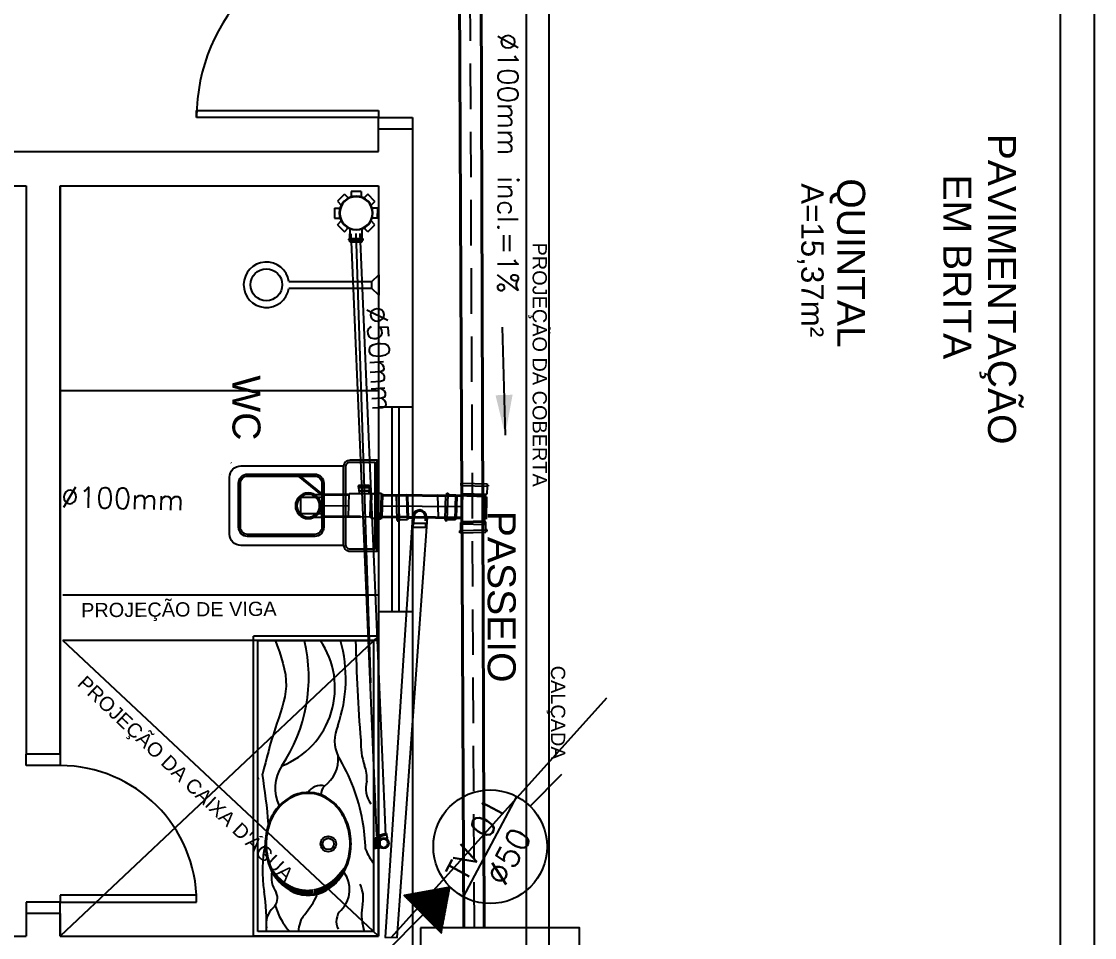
# Model space of a CAD drawing. Header units: millimetres. Extents: x 4595 to 4915, y 2085 to 2243.
# Drawn here: x 4729.803 to 4734.523, y 2172.461 to 2176.489 of the extents above; entities that cross this region are included whole.
import ezdxf
from ezdxf.enums import TextEntityAlignment as Align

# ---------------------------------------------------------------- set-up
doc = ezdxf.new("R2010")
doc.units = ezdxf.units.MM
doc.header["$LTSCALE"] = 0.8
doc.linetypes.add('HIDDEN', pattern=[0.375, 0.25, -0.125])
for name, color, linetype in [('02', 2, 'Continuous'), ('CONEXAO_ESGOTO', 7, 'Continuous'), ('DETALHE_CONEXAO_EG', 3, 'Continuous'), ('DIVERSOS', 4, 'Continuous'), ('HATCH', 8, 'Continuous'), ('parede', 2, 'Continuous'), ('PISO', 8, 'Continuous'), ('PORTAS', 3, 'Continuous'), ('SIMBOLOS_SANITÁRIO', 4, 'Continuous'), ('TUBULAÇÃO_ESGOTO', 6, 'Continuous'), ('TXT_0', 7, 'Continuous')]:
    doc.layers.add(name, color=color, linetype=linetype)
doc.styles.add('ADITIVOCAD', font='ROMANS.shx')
doc.styles.add('ROMANS', font='romans', dxfattribs={"height": 0.1})
doc.styles.add('SANSSERIF', font='sas_____.pfb', dxfattribs={"height": 1})
doc.styles.get("Standard").update_dxf_attribs({"font": 'txt.shx', "height": 0.12})

# ---------------------------------------------------------------- blocks, each defined once
blk = doc.blocks.new('B')
at = {"layer": 'SIMBOLOS_SANITÁRIO'}
for points in [[(1659.0596, 1303.2839), (1659.7596, 1303.2839), (1659.7596, 1303.9839), (1659.0596, 1303.9839)], [(1659.1596, 1303.3839), (1659.6596, 1303.3839), (1659.6596, 1303.8839), (1659.1596, 1303.8839)]]:
    blk.add_lwpolyline(points, close=True, dxfattribs=at)
at = {"layer": 'SIMBOLOS_SANITÁRIO', "style": 'ROMANS'}
blk.add_text('CI', height=0.135, dxfattribs=at).set_placement((1659.3018, 1303.5652))
blk = doc.blocks.new('Ads_egD_cxs150x150x50-p')
for p, q in [((-0.022, 0.0947), (-0.022, 0.0706)), ((-0.022, 0.0947), (0.022, 0.0947)), ((0.022, 0.0947), (0.022, 0.0706)), ((-0.0825, 0.0514), (-0.0514, 0.0825)), ((-0.0825, 0.0514), (-0.0655, 0.0343)), ((-0.0514, 0.0825), (-0.0343, 0.0655)), ((0.0514, 0.0825), (0.0343, 0.0655)), ((0.0514, 0.0825), (0.0825, 0.0514)), ((0.0825, 0.0514), (0.0655, 0.0343)), ((-0.0947, 0.022), (-0.0706, 0.022)), ((-0.0947, -0.022), (-0.0947, 0.022)), ((0.1124, 0.0268), (0.069, 0.0268)), ((0.1124, 0.0287), (0.1124, -0.0287)), ((0.1175, 0.0312), (0.1148, 0.0312)), ((0.12, 0.0287), (0.12, -0.0287)), ((0.1269, 0.0268), (0.12, 0.0268)), ((0.1269, 0.0268), (0.1269, -0.0268)), ((-0.0947, -0.022), (-0.0706, -0.022)), ((-0.0825, -0.0514), (-0.0655, -0.0343)), ((0.0825, -0.0514), (0.0655, -0.0343)), ((0.1124, -0.0268), (0.069, -0.0268)), ((0.1175, -0.0312), (0.1148, -0.0312)), ((0.1269, -0.0268), (0.12, -0.0268)), ((-0.0514, -0.0825), (-0.0825, -0.0514)), ((-0.0514, -0.0825), (-0.0343, -0.0655)), ((-0.022, -0.0947), (-0.022, -0.0706)), ((0.022, -0.0947), (0.022, -0.0706)), ((0.0514, -0.0825), (0.0343, -0.0655)), ((0.0825, -0.0514), (0.0514, -0.0825)), ((0.022, -0.0947), (-0.022, -0.0947))]:
    blk.add_line(p, q)
for radius in [0.074, 0.072]:
    blk.add_circle((0, 0), radius)
for centre, start, end in [((0.1148, 0.0287), 90, 180), ((0.1175, 0.0287), 360, 90), ((0.1148, -0.0287), 180, 270), ((0.1175, -0.0287), 270, 0)]:
    blk.add_arc(centre, 0.00245, start, end)
blk = doc.blocks.new('Ads_egD_90j100-s')
for p, q in [((0.0267, 0.0498), (0.0588, 0.0498)), ((0.0588, -0.0498), (0.0588, 0.0498)), ((0.0267, -0.0498), (0.0588, -0.0498))]:
    blk.add_line(p, q)
for radius in [0.0565, 0.05]:
    blk.add_circle((0, 0), radius)
blk = doc.blocks.new('Ads_egD_90j40-s')
for p, q in [((0.0096, 0.0202), (0.0174, 0.0202)), ((0.0191, 0.0214), (0.0174, 0.0202)), ((0.0174, 0.0202), (0.0174, 0.014)), ((0.0191, 0.0124), (0.0191, 0.0214)), ((0.0323, 0.0214), (0.0191, 0.0214)), ((0.0343, 0.0223), (0.0323, 0.0214)), ((0.0323, 0.0214), (0.0323, -0.0214)), ((0.0382, 0.0223), (0.0343, 0.0223)), ((0.0343, 0.0223), (0.0343, -0.0223)), ((0.0382, 0.0223), (0.0382, -0.0223)), ((0.0096, -0.0202), (0.0174, -0.0202)), ((0.0174, -0.0202), (0.0174, -0.014)), ((0.0191, -0.0214), (0.0174, -0.0202)), ((0.0191, -0.0124), (0.0191, -0.0214)), ((0.0323, -0.0214), (0.0191, -0.0214)), ((0.0343, -0.0223), (0.0323, -0.0214)), ((0.0382, -0.0223), (0.0343, -0.0223))]:
    blk.add_line(p, q)
for radius in [0.0223, 0.0184]:
    blk.add_circle((0, 0), radius)
blk = doc.blocks.new('Ads_egD_90j40-d')
for p, q in [((0, 0.0202), (0.0096, 0.0202)), ((0.0096, 0.0202), (0.0174, 0.0202)), ((0.0191, 0.0214), (0.0174, 0.0202)), ((0.0174, 0.0202), (0.0174, -0.0202)), ((0.0323, 0.0214), (0.0191, 0.0214)), ((0.0191, -0.0214), (0.0191, 0.0214)), ((0.0343, 0.0223), (0.0323, 0.0214)), ((0.0323, 0.0214), (0.0323, -0.0214)), ((0.0343, 0.0223), (0.0343, -0.0223)), ((0.0382, 0.0223), (0.0343, 0.0223)), ((0.0382, 0.0223), (0.0382, -0.0223)), ((0, -0.0202), (0.0096, -0.0202)), ((0.0096, -0.0202), (0.0174, -0.0202)), ((0.0191, -0.0214), (0.0174, -0.0202)), ((0.0323, -0.0214), (0.0191, -0.0214)), ((0.0343, -0.0223), (0.0323, -0.0214)), ((0.0382, -0.0223), (0.0343, -0.0223))]:
    blk.add_line(p, q)
for radius, start, end in [(0.0223, 64.6232, 295.3768), (0.0202, 90, 270)]:
    blk.add_arc((0, 0), radius, start, end)
blk = doc.blocks.new('Adh_Afn')
blk.add_line((-0.25, 0), (0.25, 0))
blk.add_circle((0, 0), 0.25)
at = {"flags": 8}
for tag, p in [('$AF', (0, 0.0703)), ('$DIAM', (0, -0.0909))]:
    blk.add_attdef(tag, text='', height=0.1, dxfattribs=at).set_placement(p, align=Align.MIDDLE)
blk = doc.blocks.new('Adh_BalaoAf')
for p, q in [((0, 0), (0.65, 0)), ((1.8, 0), (1.15, 0))]:
    blk.add_line(p, q)
blk.add_circle((0.9, 0), 0.25)

msp = doc.modelspace()

# ---------------------------------------------------------------- hatches: boundary and pattern name
at = {"layer": 'HATCH'}
h = msp.add_hatch(dxfattribs=at)
h.set_pattern_fill('LINE,_O', color=256, scale=0.001, angle=517.6441)
h.set_pattern_definition([(157.64405676, (6964.193556, 2323.4009242), (-0.001207640928, -0.002936363123), [])])
h.paths.add_polyline_path([(4731.4871, 2172.6459), (4731.6514, 2172.4808), (4731.6891, 2172.6826)])

# ---------------------------------------------------------------- linework, layer by layer
for p, q in [((4731.3443, 2175.3455), (4731.3743, 2175.3755)), ((4731.3743, 2175.3755), (4731.3743, 2175.2855)), ((4731.3443, 2175.3155), (4730.9791, 2175.3155)), ((4730.9794, 2175.3455), (4731.3443, 2175.3455)), ((4731.3443, 2175.3155), (4731.3443, 2175.3455)), ((4731.3743, 2175.2855), (4731.3443, 2175.3155))]:
    msp.add_line(p, q)
at = {"color": 3}
for p, q in [((4731.2418, 2174.3124), (4731.2446, 2174.4119)), ((4731.3526, 2174.4123), (4731.2446, 2174.4119)), ((4731.2843, 2174.444), (4731.2843, 2174.4412)), ((4731.2861, 2174.4459), (4731.3324, 2174.4464)), ((4731.2862, 2174.4497), (4731.3322, 2174.4502)), ((4731.2862, 2174.4497), (4731.2863, 2174.4459)), ((4731.2862, 2174.4394), (4731.3325, 2174.4399)), ((4731.2863, 2174.4394), (4731.2865, 2174.4259)), ((4731.3315, 2174.4263), (4731.2865, 2174.4259)), ((4731.2883, 2174.4236), (4731.2865, 2174.4259)), ((4731.3304, 2174.424), (4731.2883, 2174.4236)), ((4731.2883, 2174.4236), (4731.2884, 2174.4121)), ((4731.3322, 2174.4502), (4731.3322, 2174.4464)), ((4731.3323, 2174.4399), (4731.3324, 2174.4317)), ((4731.3343, 2174.4446), (4731.3343, 2174.4418)), ((4731.3365, 2174.3097), (4731.3393, 2174.4095)), ((4731.3412, 2174.3059), (4731.3441, 2174.4111)), ((4731.3521, 2174.4126), (4731.3745, 2174.412)), ((4731.3715, 2174.3053), (4731.3745, 2174.4117)), ((4731.3778, 2174.4149), (4731.3837, 2174.4147)), ((4731.3839, 2174.305), (4731.3869, 2174.4114)), ((4731.3869, 2174.4116), (4731.3932, 2174.4114)), ((4731.3902, 2174.3046), (4731.3932, 2174.4114)), ((4731.3365, 2174.3097), (4731.2418, 2174.3124)), ((4731.3412, 2174.3059), (4731.3365, 2174.3097)), ((4731.3412, 2174.3059), (4731.3715, 2174.3051)), ((4731.3747, 2174.3019), (4731.3806, 2174.3018)), ((4731.3839, 2174.3047), (4731.3902, 2174.3046))]:
    msp.add_line(p, q, dxfattribs=at)
at = {"linetype": 'Continuous'}
for p, q in [((4731.6694, 2174.4097), (4731.6744, 2174.4096)), ((4731.8512, 2174.4557), (4731.8511, 2174.4507)), ((4731.8463, 2174.2434), (4731.8461, 2174.2484))]:
    msp.add_line(p, q, dxfattribs=at)
at = {"color": 253}
for points in [[(4731.2183, 2174.19, 0.414214), (4731.2483, 2174.16), (4731.3683, 2174.16), (4731.3683, 2174.56), (4731.2483, 2174.56, 0.414214), (4731.2183, 2174.53)], [(4731.2283, 2174.19, 0.414214), (4731.2483, 2174.17), (4731.3583, 2174.17), (4731.3583, 2174.55), (4731.2483, 2174.55, 0.414214), (4731.2283, 2174.53)], [(4731.093, 2174.4988, -0.414214), (4731.133, 2174.4588), (4731.133, 2174.2651, -0.414214), (4731.093, 2174.2251), (4730.798, 2174.2251, -0.414214), (4730.758, 2174.2651), (4730.758, 2174.4588, -0.414214), (4730.798, 2174.4988)], [(4731.093, 2174.4902, -0.414214), (4731.1244, 2174.4588), (4731.1244, 2174.2651, -0.414214), (4731.093, 2174.2337), (4730.798, 2174.2337, -0.414214), (4730.7665, 2174.2651), (4730.7665, 2174.4588, -0.414214), (4730.798, 2174.4902)]]:
    msp.add_lwpolyline(points, format="xyb", close=True, dxfattribs=at)
msp.add_lwpolyline([(4731.2183, 2174.185), (4730.7683, 2174.185, -0.414214), (4730.7183, 2174.235), (4730.7183, 2174.485, -0.414214), (4730.7683, 2174.535), (4731.2188, 2174.535)], format="xyb", dxfattribs=at)
msp.add_lwpolyline([(4731.1244, 2174.3962), (4731.0309, 2174.3962), (4731.0309, 2174.3256), (4731.1244, 2174.3256)], dxfattribs=at)
msp.add_circle((4730.8804, 2175.3314), 0.07)
msp.add_arc((4730.8804, 2175.3314), 0.1, 8.109, 350.8544)
at = {"color": 3}
for centre, radius, start, end in [((4731.2862, 2174.4441), 0.00187, 90.592, 180.592), ((4731.2862, 2174.4413), 0.00187, 180.592, 270.592), ((4731.3324, 2174.4445), 0.00187, 0.592, 90.592), ((4731.3324, 2174.4417), 0.00187, 270.592, 0.592), ((4731.3778, 2174.4116), 0.00327, 88.3994, 178.3994), ((4731.3836, 2174.4115), 0.00327, 358.3994, 88.3994), ((4731.3748, 2174.3052), 0.00327, 178.3994, 268.3994), ((4731.3807, 2174.305), 0.00327, 268.3994, 358.3994)]:
    msp.add_arc(centre, radius, start, end, dxfattribs=at)
at = {"color": 253}
msp.add_arc((4731.0469, 2174.3609), 0.0388, 114.3951, 245.6049, dxfattribs=at)
at = {"layer": '02', "color": 6, "lineweight": 40}
for p, q in [((4731.7491, 2172.5043), (4731.7253, 2177.7834)), ((4731.8382, 2172.5043), (4731.8215, 2177.7834)), ((4731.1236, 2174.4091), (4731.023, 2174.4914)), ((4731.2445, 2174.4082), (4731.1247, 2174.4093)), ((4731.7405, 2174.4036), (4731.3931, 2174.4068)), ((4731.2943, 2174.3113), (4731.122, 2174.313)), ((4731.741, 2174.3069), (4731.3904, 2174.3104))]:
    msp.add_line(p, q, dxfattribs=at)
at = {"layer": '02', "color": 3, "lineweight": 40}
for p, q in [((4731.7413, 2174.4588), (4731.7413, 2174.4588)), ((4731.4554, 2174.298), (4731.4554, 2174.298)), ((4731.6664, 2174.2998), (4731.6664, 2174.2998)), ((4731.7363, 2174.2404), (4731.7363, 2174.2404))]:
    msp.add_line(p, q, dxfattribs=at)
at = {"layer": 'CONEXAO_ESGOTO'}
msp.add_line((4731.9176, 2175.1452), (4731.9308, 2174.6708), dxfattribs=at)
msp.add_solid([(4731.9308, 2174.6708), (4731.9634, 2174.8478), (4731.8884, 2174.8457)], dxfattribs=at)
at = {"layer": 'DETALHE_CONEXAO_EG'}
for p, q in [((4730.6827, 2174.497), (4730.6827, 2174.497)), ((4731.7413, 2174.4588), (4731.7363, 2174.4589)), ((4731.7413, 2174.4588), (4731.8512, 2174.4557)), ((4731.4629, 2174.4082), (4731.4979, 2174.409)), ((4731.5004, 2174.299), (4731.4979, 2174.409)), ((4731.6664, 2174.2998), (4731.6694, 2174.4097)), ((4731.6694, 2174.4097), (4731.6744, 2174.4096)), ((4731.6744, 2174.4096), (4731.6745, 2174.4146)), ((4731.6745, 2174.4146), (4731.6795, 2174.4145)), ((4731.6763, 2174.2995), (4731.6794, 2174.4095)), ((4731.6795, 2174.4145), (4731.6794, 2174.4095)), ((4731.6794, 2174.4095), (4731.7144, 2174.4085)), ((4731.7362, 2174.4539), (4731.736, 2174.4489)), ((4731.736, 2174.4489), (4731.741, 2174.4488)), ((4731.741, 2174.4488), (4731.74, 2174.4138)), ((4731.7449, 2174.4087), (4731.74, 2174.4138)), ((4731.74, 2174.4138), (4731.85, 2174.4107)), ((4731.741, 2174.4488), (4731.851, 2174.4457)), ((4731.851, 2174.4457), (4731.85, 2174.4107)), ((4731.856, 2174.4456), (4731.851, 2174.4457)), ((4731.8512, 2174.4557), (4731.8511, 2174.4507)), ((4731.8511, 2174.4507), (4731.8561, 2174.4506)), ((4731.8561, 2174.4506), (4731.856, 2174.4456)), ((4731.4554, 2174.298), (4731.4529, 2174.4079)), ((4731.4654, 2174.2982), (4731.4629, 2174.4082)), ((4731.6331, 2174.407), (4731.503, 2174.4041)), ((4731.5053, 2174.3041), (4731.503, 2174.4041)), ((4731.6331, 2174.407), (4731.6354, 2174.3074)), ((4731.7113, 2174.2985), (4731.7144, 2174.4085)), ((4731.7165, 2174.3034), (4731.7192, 2174.4034)), ((4731.8493, 2174.3996), (4731.7192, 2174.4034)), ((4731.7444, 2174.3873), (4731.7449, 2174.4087)), ((4731.7449, 2174.4087), (4731.8449, 2174.4059)), ((4731.8369, 2174.4), (4731.8399, 2174.2933)), ((4731.8412, 2174.2758), (4731.8449, 2174.4059)), ((4731.8493, 2174.3996), (4731.8466, 2174.3001)), ((4731.4554, 2174.298), (4731.4556, 2174.293)), ((4731.4606, 2174.2931), (4731.4656, 2174.2932)), ((4731.4654, 2174.2982), (4731.5004, 2174.299)), ((4731.4656, 2174.2932), (4731.4654, 2174.2982)), ((4731.5053, 2174.3041), (4731.5004, 2174.299)), ((4731.5267, 2174.3047), (4731.5053, 2174.3041)), ((4731.5265, 2174.2645), (4731.5268, 2174.282)), ((4731.5818, 2174.2811), (4731.5268, 2174.282)), ((4731.5294, 2174.2845), (4731.5794, 2174.2836)), ((4731.5815, 2174.2636), (4731.5818, 2174.2811)), ((4731.5848, 2174.3098), (4731.6354, 2174.3074)), ((4731.5887, 2174.3084), (4731.591, 2174.3076)), ((4731.6664, 2174.2998), (4731.6662, 2174.2948)), ((4731.6712, 2174.2946), (4731.6762, 2174.2945)), ((4731.6762, 2174.2945), (4731.6763, 2174.2995)), ((4731.6763, 2174.2995), (4731.7113, 2174.2985)), ((4731.7165, 2174.3034), (4731.7113, 2174.2985)), ((4731.7378, 2174.3028), (4731.7165, 2174.3034)), ((4731.7399, 2174.2905), (4731.7351, 2174.2854)), ((4731.7351, 2174.2854), (4731.845, 2174.2884)), ((4731.736, 2174.2504), (4731.7351, 2174.2854)), ((4731.7394, 2174.3118), (4731.7399, 2174.2905)), ((4731.7399, 2174.2905), (4731.8399, 2174.2933)), ((4731.8412, 2174.2758), (4731.7416, 2174.2786)), ((4731.846, 2174.2534), (4731.845, 2174.2884)), ((4731.5815, 2174.2636), (4731.5265, 2174.2645)), ((4731.584, 2174.2635), (4731.5815, 2174.2636)), ((4731.5815, 2174.2611), (4731.584, 2174.261)), ((4731.584, 2174.261), (4731.584, 2174.2635)), ((4731.731, 2174.2502), (4731.736, 2174.2504)), ((4731.7312, 2174.2452), (4731.731, 2174.2502)), ((4731.7363, 2174.2404), (4731.7313, 2174.2402)), ((4731.736, 2174.2504), (4731.846, 2174.2534)), ((4731.7363, 2174.2404), (4731.8463, 2174.2434)), ((4731.851, 2174.2536), (4731.846, 2174.2534)), ((4731.8461, 2174.2484), (4731.8511, 2174.2486)), ((4731.8463, 2174.2434), (4731.8461, 2174.2484)), ((4731.8511, 2174.2486), (4731.851, 2174.2536)), ((4731.401, 2172.4621), (4731.456, 2172.4612))]:
    msp.add_line(p, q, dxfattribs=at)
at = {"layer": 'DETALHE_CONEXAO_EG', "color": 3}
for p, q in [((4731.7413, 2174.4588), (4731.8512, 2174.4557)), ((4731.6664, 2174.2998), (4731.6694, 2174.4097)), ((4731.4554, 2174.298), (4731.4529, 2174.4079)), ((4731.7363, 2174.2404), (4731.8463, 2174.2434))]:
    msp.add_line(p, q, dxfattribs=at)
at = {"layer": 'DETALHE_CONEXAO_EG'}
for radius, start, end in [(0.03, 325.4291, 212.5437), (0.0275, 334.3664, 203.6064), (0.025, 358.9864, 178.9864)]:
    msp.add_arc((4731.5548, 2174.3112), radius, start, end, dxfattribs=at)
at = {"layer": 'DIVERSOS'}
for p, q in [((4732.1779, 2173.1775), (4732.0405, 2173.0384)), ((4731.4209, 2172.411), (4731.6891, 2172.6826))]:
    msp.add_line(p, q, dxfattribs=at)
msp.add_lwpolyline([(4731.6891, 2172.6826), (4731.4871, 2172.6459), (4731.6514, 2172.4808)], dxfattribs=at)
msp.add_circle((4731.8648, 2172.8605), 0.25, dxfattribs=at)
at = {"layer": 'parede', "color": 253}
for p, q in [((4734.5234, 2170.6671), (4734.5234, 2178.6671)), ((4732.0234, 2178.5171), (4732.0234, 2171.8171)), ((4734.3734, 2170.8171), (4734.3734, 2178.5171)), ((4732.1234, 2177.6271), (4732.1234, 2171.7171)), ((4730.5734, 2176.0671), (4730.5734, 2176.0971)), ((4730.5734, 2176.0971), (4731.3734, 2176.0971)), ((4731.3734, 2176.0671), (4730.5734, 2176.0671)), ((4731.3734, 2176.0971), (4731.3734, 2176.0671)), ((4731.3734, 2175.9171), (4731.3734, 2176.0671)), ((4731.3734, 2176.0171), (4731.3734, 2176.0671)), ((4731.3734, 2176.0671), (4731.5234, 2176.0671)), ((4731.5234, 2176.0671), (4731.5234, 2172.3171)), ((4731.5234, 2176.0671), (4731.5234, 2176.0171)), ((4731.3734, 2176.0171), (4731.5234, 2176.0171)), ((4726.3734, 2175.9171), (4731.3734, 2175.9171)), ((4726.5234, 2175.7671), (4729.8234, 2175.7671)), ((4729.8234, 2175.7671), (4729.8234, 2173.2671)), ((4729.9734, 2175.7671), (4731.3734, 2175.7671)), ((4729.9734, 2175.7671), (4729.9734, 2173.2671)), ((4729.9734, 2173.2671), (4729.9734, 2175.7671)), ((4731.3734, 2175.7671), (4731.3734, 2172.4671)), ((4731.3734, 2175.7671), (4731.3734, 2174.8671)), ((4731.3734, 2175.7671), (4731.3734, 2174.8671)), ((4731.3734, 2174.9671), (4731.3734, 2172.4671)), ((4729.9734, 2174.8671), (4731.3734, 2174.8671)), ((4731.3734, 2174.8671), (4731.3734, 2174.8404)), ((4731.5234, 2174.7939), (4731.3734, 2174.7939)), ((4731.434, 2173.8939), (4731.434, 2174.7939)), ((4731.464, 2173.8939), (4731.464, 2174.7939)), ((4731.3734, 2173.9671), (4729.9844, 2173.9671)), ((4731.5229, 2173.8939), (4731.3734, 2173.8939)), ((4731.3734, 2173.7862), (4729.9734, 2172.4671)), ((4731.3734, 2173.7671), (4729.9844, 2173.7671)), ((4731.3734, 2172.4671), (4729.9844, 2173.7671)), ((4730.8234, 2172.4671), (4730.8234, 2173.7862)), ((4731.3734, 2173.7862), (4730.8234, 2173.7862)), ((4730.8434, 2172.4871), (4730.8434, 2173.7662)), ((4731.3534, 2173.7662), (4730.8434, 2173.7662)), ((4731.3534, 2172.4871), (4731.3534, 2173.7662)), ((4731.3734, 2172.4671), (4731.3734, 2173.7862)), ((4731.3734, 2172.4671), (4731.3734, 2173.7862)), ((4731.3734, 2172.4671), (4731.3734, 2173.7671)), ((4731.3734, 2172.4671), (4731.3734, 2173.3671)), ((4729.9734, 2173.2671), (4729.8234, 2173.2671)), ((4729.8234, 2173.2171), (4729.8234, 2173.2671)), ((4729.9734, 2173.2671), (4729.9734, 2173.2171)), ((4729.9734, 2173.2171), (4729.8234, 2173.2171)), ((4729.9734, 2172.6171), (4729.8234, 2172.6171)), ((4729.8234, 2172.6171), (4729.8234, 2172.5671)), ((4730.5734, 2172.6471), (4729.9734, 2172.6471)), ((4729.9734, 2172.6471), (4729.9734, 2172.6171)), ((4729.9734, 2172.6171), (4730.5734, 2172.6171)), ((4729.9734, 2172.5671), (4729.9734, 2172.6171)), ((4730.5734, 2172.6171), (4730.5734, 2172.6471)), ((4729.8234, 2172.5671), (4729.8234, 2172.4671)), ((4729.9734, 2172.5671), (4729.8234, 2172.5671)), ((4729.9734, 2172.5671), (4729.9734, 2172.4671)), ((4729.9734, 2172.4671), (4729.9734, 2172.5671)), ((4731.3534, 2172.4871), (4730.8434, 2172.4871)), ((4728.3234, 2172.4671), (4729.8234, 2172.4671)), ((4729.9734, 2172.4671), (4731.3734, 2172.4671)), ((4731.3734, 2172.4671), (4730.8234, 2172.4671))]:
    msp.add_line(p, q, dxfattribs=at)
for radius in [0.0339, 0.025]:
    msp.add_circle((4731.1528, 2172.8726), radius, dxfattribs=at)
for centre, radius, start, end in [((4731.3734, 2176.0671), 0.8, 90, 180), ((4730.8133, 2173.5588), 0.3688, 291.4609, 34.4684), ((4730.3665, 2173.6052), 0.7001, 326.1908, 13.2981), ((4730.6091, 2173.5989), 0.6206, 340.5771, 15.7662), ((4739.067, 2173.9443), 7.796, 181.29964, 184.52445), ((4731.3415, 2173.3274), 0.1609, 156.126, 205.6626), ((4731.5993, 2173.3181), 0.3042, 177.8834, 199.2677), ((4731.0493, 2173.247), 0.1475, 305.7175, 4.1895), ((4730.4961, 2172.8301), 0.8206, 10.1922, 31.4107), ((4729.9734, 2172.6171), 0.6, 0, 90), ((4731.0941, 2173.1179), 0.1756, 146.1908, 206.2902), ((4731.1328, 2173.1551), 0.19, 357.9474, 19.2677), ((4730.9925, 2173.2271), 0.1624, 203.3641, 205.8903), ((4727.5442, 2172.6623), 3.3591, 5.1095, 8.8485), ((4731.4356, 2173.1165), 0.1173, 164.3079, 214.9939), ((4731.064, 2172.9405), 0.1587, 90, 116.3712), ((4731.064, 2172.9405), 0.1545, 90, 116.3712), ((4731.1184, 2173.0654), 0.0641, 74.5869, 148.1135), ((4731.064, 2172.9405), 0.1587, 63.6288, 90), ((4731.064, 2172.9405), 0.1545, 63.6288, 90), ((4731.1838, 2173.0855), 0.0639, 139.2661, 176.8336), ((4731.0801, 2172.908), 0.195, 116.3712, 140.1219), ((4731.0801, 2172.908), 0.1908, 116.3712, 140.1219), ((4731.0479, 2172.908), 0.1908, 39.8781, 63.6288), ((4731.0479, 2172.908), 0.195, 39.8781, 63.6288), ((4731.1053, 2172.8869), 0.2279, 140.1219, 160.9109), ((4731.1053, 2172.8869), 0.2237, 140.1219, 160.9109), ((4731.0226, 2172.8869), 0.2237, 19.0891, 39.8781), ((4731.0226, 2172.8869), 0.2279, 19.0891, 39.8781), ((4731.145, 2172.8732), 0.2698, 160.9109, 180), ((4731.145, 2172.8732), 0.2656, 160.9109, 180), ((4730.983, 2172.8732), 0.2656, 360, 19.0891), ((4730.983, 2172.8732), 0.2698, 0, 19.0891), ((4730.4869, 2172.8284), 0.83, 1.4321, 10.1922), ((4731.4452, 2172.7545), 0.5823, 168.2401, 188.9638), ((4731.145, 2172.8732), 0.2698, 180, 199.0891), ((4731.145, 2172.8732), 0.2656, 180, 199.0891), ((4730.983, 2172.8732), 0.2656, 340.9109, 0), ((4730.983, 2172.8732), 0.2698, 340.9109, 360), ((4731.5156, 2172.9255), 0.2131, 201.0015, 220.4729), ((4731.1053, 2172.8595), 0.2279, 199.0891, 219.8781), ((4731.1053, 2172.8595), 0.2237, 199.0891, 219.8781), ((4731.0226, 2172.8595), 0.2237, 320.1219, 340.9109), ((4731.0226, 2172.8595), 0.2279, 320.1219, 340.9109), ((4731.027, 2172.7276), 0.1245, 168.9955, 213.3333), ((4731.0801, 2172.8384), 0.195, 219.8781, 243.6288), ((4731.0801, 2172.8384), 0.1908, 219.8781, 243.6288), ((4731.0479, 2172.8384), 0.1908, 296.3712, 320.1219), ((4731.0479, 2172.8384), 0.195, 296.3712, 320.1219), ((4731.1186, 2172.6727), 0.1281, 314.7702, 36.3582), ((4729.9772, 2172.523), 0.9039, 357.7229, 8.9638), ((4731.064, 2172.8059), 0.1587, 243.6288, 270), ((4731.064, 2172.8059), 0.1545, 243.6288, 270), ((4731.064, 2172.8059), 0.1545, 270, 296.3712), ((4731.064, 2172.8059), 0.1587, 270, 296.3712), ((4731.172, 2172.6359), 0.1346, 348.1029, 26.1994), ((4730.8736, 2172.6335), 0.0556, 311.3487, 27.4318), ((4730.7366, 2172.8257), 0.4085, 319.9343, 334.0853), ((4730.9715, 2172.5223), 0.0926, 131.3487, 191.8141), ((4731.2099, 2172.6871), 0.3026, 196.3243, 221.3792), ((4731.259, 2172.5312), 0.0713, 134.7702, 208.1843), ((4731.519, 2172.5628), 0.22, 168.1029, 196.3843), ((4731.1385, 2172.4876), 0.1168, 139.9343, 180.2724), ((4731.1407, 2172.4516), 0.1744, 11.75, 16.3843)]:
    msp.add_arc(centre, radius, start, end, dxfattribs=at)
msp.add_spline([(4730.9191, 2173.7686), (4730.9668, 2173.5667), (4730.9191, 2173.3809), (4730.8633, 2173.179)], degree=3, dxfattribs=at)
for points in [[(4730.8955, 2172.7705), (4730.907, 2172.7635), (4730.8901, 2172.7848), (4730.9003, 2172.772)], [(4730.9025, 2172.7557), (4730.9123, 2172.7569), (4730.8955, 2172.7705), (4730.907, 2172.7635)], [(4730.9084, 2172.7448), (4730.9204, 2172.7468), (4730.9025, 2172.7557), (4730.9123, 2172.7569)], [(4731.2289, 2172.7626), (4731.2048, 2172.7509), (4731.2237, 2172.7522), (4731.1956, 2172.74)], [(4731.2395, 2172.7927), (4731.2122, 2172.7598), (4731.2289, 2172.7626), (4731.2048, 2172.7509)], [(4731.2293, 2172.7635), (4731.2405, 2172.7924), (4731.2396, 2172.7927), (4731.2412, 2172.795)], [(4731.2294, 2172.7637), (4731.2395, 2172.7927), (4731.2293, 2172.7635), (4731.2405, 2172.7924)], [(4730.921, 2172.7255), (4730.9328, 2172.7318), (4730.9084, 2172.7448), (4730.9204, 2172.7468)], [(4730.9331, 2172.7103), (4730.9463, 2172.7184), (4730.921, 2172.7255), (4730.9328, 2172.7318)], [(4730.9448, 2172.698), (4730.9598, 2172.7074), (4730.9331, 2172.7103), (4730.9463, 2172.7184)], [(4731.195, 2172.7104), (4731.1616, 2172.7073), (4731.1826, 2172.6974), (4731.1487, 2172.6984)], [(4731.206, 2172.7242), (4731.1715, 2172.7153), (4731.195, 2172.7104), (4731.1616, 2172.7073)], [(4731.2103, 2172.7303), (4731.1808, 2172.7238), (4731.206, 2172.7242), (4731.1715, 2172.7153)], [(4731.2175, 2172.7413), (4731.1866, 2172.7298), (4731.2103, 2172.7303), (4731.1808, 2172.7238)], [(4731.2237, 2172.7522), (4731.1956, 2172.74), (4731.2175, 2172.7413), (4731.1866, 2172.7298)], [(4730.9601, 2172.6847), (4730.9693, 2172.7006), (4730.9448, 2172.698), (4730.9598, 2172.7074)], [(4730.9785, 2172.672), (4730.9907, 2172.6884), (4730.9601, 2172.6847), (4730.9693, 2172.7006)], [(4730.9935, 2172.6637), (4731.0047, 2172.6823), (4730.9785, 2172.672), (4730.9907, 2172.6884)], [(4731.0089, 2172.6571), (4731.0183, 2172.6779), (4730.9935, 2172.6637), (4731.0047, 2172.6823)], [(4731.0214, 2172.653), (4731.0329, 2172.6746), (4731.0089, 2172.6571), (4731.0183, 2172.6779)], [(4731.0389, 2172.6492), (4731.0499, 2172.6725), (4731.0214, 2172.653), (4731.0329, 2172.6746)], [(4731.0494, 2172.6479), (4731.0591, 2172.6721), (4731.0389, 2172.6492), (4731.0499, 2172.6725)], [(4731.0624, 2172.6472), (4731.0676, 2172.6722), (4731.0494, 2172.6479), (4731.0591, 2172.6721)], [(4731.076, 2172.6476), (4731.0758, 2172.6728), (4731.0624, 2172.6472), (4731.0676, 2172.6722)], [(4731.0836, 2172.6484), (4731.0868, 2172.6743), (4731.076, 2172.6476), (4731.0758, 2172.6728)], [(4731.1018, 2172.6518), (4731.1037, 2172.678), (4731.0853, 2172.6486), (4731.0891, 2172.6747)], [(4731.1173, 2172.6564), (4731.1113, 2172.6804), (4731.1018, 2172.6518), (4731.1037, 2172.678)], [(4731.1371, 2172.665), (4731.1188, 2172.6831), (4731.1173, 2172.6564), (4731.1113, 2172.6804)], [(4731.1519, 2172.6735), (4731.1298, 2172.6879), (4731.1371, 2172.665), (4731.1188, 2172.6831)], [(4731.1678, 2172.6847), (4731.1322, 2172.6891), (4731.1519, 2172.6735), (4731.1298, 2172.6879)], [(4731.1826, 2172.6974), (4731.1487, 2172.6984), (4731.1678, 2172.6847), (4731.1322, 2172.6891)]]:
    msp.add_solid(points, dxfattribs=at)
at = {"layer": 'PISO'}
msp.add_line((4731.2733, 2175.5565), (4731.3387, 2173.5806), dxfattribs=at)
at = {"layer": 'PORTAS', "color": 3}
for p, q in [((4730.7274, 2174.5468), (4730.726, 2174.5489)), ((4731.3315, 2174.4263), (4731.3304, 2174.424)), ((4731.3304, 2174.424), (4731.331, 2174.4122)), ((4731.3324, 2174.4317), (4731.3315, 2174.4263)), ((4731.5293, 2174.282), (4731.5298, 2174.3116))]:
    msp.add_line(p, q, dxfattribs=at)
at = {"layer": 'PORTAS', "color": 6}
for p, q in [((4731.7363, 2174.4589), (4731.7362, 2174.4539)), ((4731.4556, 2174.293), (4731.4606, 2174.2931)), ((4731.6662, 2174.2948), (4731.6712, 2174.2946)), ((4731.7313, 2174.2402), (4731.7312, 2174.2452))]:
    msp.add_line(p, q, dxfattribs=at)
at = {"layer": 'TUBULAÇÃO_ESGOTO', "linetype": 'HIDDEN'}
msp.add_line((4731.7954, 2172.5043), (4731.7717, 2177.7834), dxfattribs=at)
at = {"layer": 'TUBULAÇÃO_ESGOTO'}
for p, q in [((4731.8382, 2172.5043), (4731.8215, 2177.7834)), ((4731.3661, 2172.9088), (4731.2533, 2175.5557)), ((4731.4061, 2172.9105), (4731.2933, 2175.5574)), ((4731.2431, 2174.3585), (4731.1233, 2174.3593)), ((4731.7408, 2174.3551), (4731.3917, 2174.3575)), ((4732.3771, 2173.5142), (4731.4295, 2172.4616))]:
    msp.add_line(p, q, dxfattribs=at)
msp.add_lwpolyline([(4731.5234, 2174.3091), (4731.4029, 2172.4621), (4731.456, 2172.4612), (4731.5887, 2174.3084), (4731.5234, 2174.3091)], dxfattribs=at)

# ---------------------------------------------------------------- block references
at = {"layer": 'DETALHE_CONEXAO_EG', "extrusion": (0, 0, -1), "zscale": -1}
for name, p, rotation in [('Ads_egD_cxs150x150x50-p', (-4731.2752, 2175.6468), 270.1354696677746), ('Ads_egD_90j100-s', (-4731.0645, 2174.3596), 180.2852595644663)]:
    msp.add_blockref(name, p, dxfattribs=dict(at, rotation=rotation))
at = {"layer": 'DETALHE_CONEXAO_EG', "xscale": -1}
for name, p, rotation in [('Ads_egD_90j40-d', (4731.3967, 2172.876), 358.4125171488786), ('Ads_egD_90j40-s', (4731.3963, 2172.876), 285.2647700181092)]:
    msp.add_blockref(name, p, dxfattribs=dict(at, rotation=rotation))
at = {"layer": 'DIVERSOS'}
ref = msp.add_blockref('Adh_Afn', (4731.8648, 2172.8605), dxfattribs=dict(at, rotation=61.87810270927116))
ref.add_attrib('$AF', 'TV 01', dxfattribs={"layer": 'TXT_0', "height": 0.1, "rotation": 61.8781, "style": 'ADITIVOCAD', "flags": 8}).set_placement((4731.8028, 2172.8936), align=Align.MIDDLE)
ref.add_attrib('$DIAM', '%%C50', dxfattribs={"layer": 'TXT_0', "height": 0.1, "rotation": 61.8781, "style": 'ADITIVOCAD', "flags": 8}).set_placement((4731.945, 2172.8176), align=Align.MIDDLE)
for name, p, rotation in [('Adh_BalaoAf', (4729.7768, 2172.3913), 330.2416819212947), ('B', (3428.2737, 3831.5639), 270)]:
    msp.add_blockref(name, p, dxfattribs=dict(at, rotation=rotation))

# ---------------------------------------------------------------- texts
at = {"layer": 'CONEXAO_ESGOTO', "style": 'ROMANS'}
for s, rotation, p in [(' %%C100mm', 269.9495, (4731.8983, 2176.1996)), (' %%C50mm', 273.2452, (4731.3325, 2175.0347)), (' %%C100mm', 358.362, (4730.2154, 2174.3478))]:
    msp.add_text(s, height=0.09, rotation=rotation, dxfattribs=at).set_placement(p, align=Align.CENTER)
msp.add_text('incl.=1%%%', height=0.09, rotation=269.9495, dxfattribs=at).set_placement((4731.898, 2175.8077))
at = {"layer": 'parede', "color": 253, "style": 'SANSSERIF'}
for s, height, rotation, p in [('PAVIMENTAÇÃO', 0.12312, 270, (4734.0549, 2175.9956)), ('QUINTAL', 0.12312, 270, (4733.3913, 2175.7997)), ('EM BRITA', 0.12312, 270, (4733.8585, 2175.8163)), ('A=15,37m²', 0.0985, 270, (4733.2332, 2175.7779)), ('PROJEÇÃO DA COBERTA', 0.062598, 270, (4732.0515, 2175.517)), ('WC', 0.12312, 270, (4730.7312, 2174.9336)), ('PASSEIO', 0.12312, 270, (4731.854, 2174.3376)), ('PROJEÇÃO DE VIGA', 0.062598, 0.4415, (4730.0656, 2173.8693)), ("PROJEÇÃO DA CAIXA D'ÁGUA", 0.062598, 316.549, (4730.0444, 2173.5726)), ('CALÇADA', 0.0626, 270, (4732.1323, 2173.6565))]:
    msp.add_text(s, height=height, rotation=rotation, dxfattribs=at).set_placement(p)

doc.saveas('drawing.dxf')
